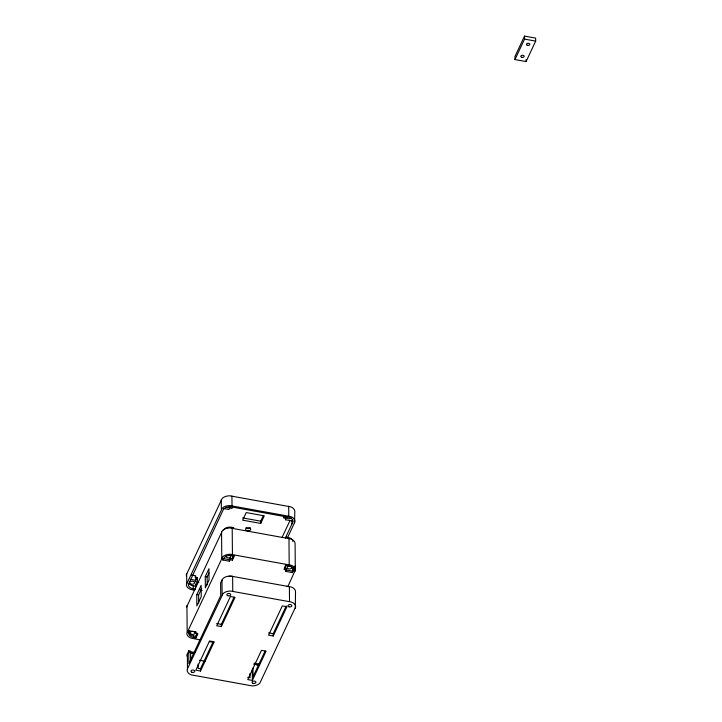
<?xml version="1.0" encoding="UTF-8"?>
<svg xmlns="http://www.w3.org/2000/svg" width="722" height="722" viewBox="0 0 722 722"><rect width="100%" height="100%" fill="white"/><g stroke="black" fill="none" stroke-linecap="round" stroke-linejoin="round"><path stroke-width="1.08" d="M287.446 537.872L294.558 522.71L294.811 511.609A8.709 5.487 -0.5 0 0 290.65 506.817L229.804 495.806A8.709 5.487 -0.5 0 0 222.15 498.46L186.321 574.847A8.709 5.487 -0.5 0 0 186.556 576.264M294.558 522.71L294.892 521.374A8.709 5.487 -0.5 0 0 290.74 516.573L229.894 505.562A8.709 5.487 -0.5 0 0 222.232 508.225L186.411 584.603A8.709 5.487 -0.5 0 0 190.563 589.405L194.714 590.334M186.601 607.012L222.43 530.634A8.709 5.487 -0.5 0 1 230.083 527.972L290.93 538.982A8.709 5.487 -0.5 0 1 295.09 543.783L295.316 570.064L287.87 586.562M295.316 570.064A8.709 5.487 -0.5 0 0 291.165 565.263L230.318 554.252A8.709 5.487 -0.5 0 0 222.665 556.915L186.836 633.293A8.709 5.487 -0.5 0 0 190.987 638.095L200.59 640.017M195.545 633.393L196.194 632.012L189.724 630.838L188.776 633.32A6.76 4.26 -0.5 0 0 193.622 637.481L195.942 637.905L197.855 633.817L195.545 633.393L195.527 631.894M190.662 660.72L190.581 651.154L188.731 650.811L187.025 655.071A8.709 5.487 -0.5 0 0 187.26 656.497M187.485 668.752L187.151 670.088A8.709 5.487 -0.5 0 0 191.312 674.889L252.158 685.9A8.709 5.487 -0.5 0 0 259.812 683.238L295.641 606.859A8.709 5.487 -0.5 0 0 291.48 602.058L230.634 591.047A8.709 5.487 -0.5 0 0 222.981 593.71L187.485 668.752L187.359 653.735M191.384 575.028L195.698 575.813L195.743 580.317L195.093 581.697L198.758 582.302M196.601 579.252L197.368 577.609L195.048 577.194M232.728 506.826L231.961 508.459L229.641 508.044L228.955 509.506L223.549 508.523M196.754 594.702L201.14 585.352L201.239 596.616L196.844 605.966L196.754 594.702L198.604 595.036L201.673 588.493M205.247 576.58L208.956 568.692L209.046 579.956L205.346 587.843L205.247 576.58L207.106 576.914L208.956 572.97M222.917 560.028L223.603 558.566A6.76 4.26 -0.5 0 1 232.015 555.642L234.325 556.066L232.403 560.155L230.092 559.74L229.406 561.202L222.917 560.028L222.908 558.521L229.388 559.694L230.074 558.232L232.394 558.657L233.928 555.38M295.307 608.195L295.515 591.841A8.709 5.487 -0.5 0 0 291.354 587.04L230.508 576.03A8.709 5.487 -0.5 0 0 222.854 578.692L220.607 582.853L220.715 595.614L188.839 663.581L188.731 650.811M195.924 635.649L197.07 633.194M232.385 557.907L233.54 555.453M195.942 637.905L197.079 633.943M260.723 523.441L264.288 515.842L246.22 512.575L242.655 520.174L260.723 523.441L260.705 521.185L263.377 515.49M200.499 671.027L214.208 641.795L209.57 640.965L195.861 670.187L200.499 671.027L200.472 668.771L213.243 641.56M221.338 626.597L235.047 597.374L230.408 596.534L216.699 625.757L221.338 626.597L221.311 624.349L234.081 597.13M285.352 538.061L292.672 522.448L292.645 519.443L291.959 520.905L285.47 519.732L286.156 518.27L283.845 517.854L284.612 516.212M281.968 537.619L290.027 520.445M524.533 36.1L514.939 56.56L514.966 59.565L526.085 61.578L535.679 41.118L535.652 38.113L524.533 36.1L524.56 39.105L514.966 59.565M284.667 567.23L285.813 564.775M284.297 569.55L284.278 568.043L286.598 568.467L286.607 569.965L284.297 569.55L286.21 565.452L288.529 565.877A6.76 4.26 -0.5 0 1 293.096 571.138L292.41 572.6L285.921 571.427L285.912 569.929L292.401 571.102L293.087 569.64A6.76 4.26 -0.5 0 0 293.177 567.438M285.921 571.427L286.607 569.965M265.145 650.919L253.052 676.704L252.971 668.193M273.223 635.992L286.932 606.76L282.302 605.92L268.593 635.152L273.223 635.992L273.205 633.736L286.228 605.975M252.384 680.413L266.093 651.19L261.463 650.351L247.745 679.582L252.384 680.413L252.285 669.691M524.56 39.105L535.679 41.118M242.637 517.918L260.705 521.185M233.775 527.638L231.708 527.259A6.534 4.115 -0.5 0 0 223.585 530.083M286.129 537.105L288.195 537.484A6.534 4.115 -0.5 0 1 292.879 541.5M286.553 586.291L288.629 586.67M190.346 579.342L195.743 580.317M189.146 583.764A6.76 4.26 -0.5 0 0 193.171 585.795L195.491 586.21L197.404 582.122L197.368 577.609M292.672 522.448A6.76 4.26 -0.5 0 0 288.105 517.187L231.582 506.952A6.76 4.26 -0.5 0 0 223.179 509.876L188.352 584.63A6.76 4.26 -0.5 0 0 193.198 588.791L195.518 589.215M199.931 590.009L202.142 590.416M216.681 623.51L221.311 624.349M268.566 632.896L273.205 633.736M189.056 632.219L189.047 630.721L188.767 631.813A6.76 4.26 -0.5 0 0 193.613 635.983L195.924 636.407M209.326 641.596L213.694 642.381M190.066 651.677L195.066 652.58M254.09 663.184L259.117 664.087M189.913 652.616L194.227 653.392M254.018 664.132L258.341 664.917M190.076 652.805L194.083 653.527M254.108 664.303L259.126 665.215M199.443 660.278L204.958 661.28M200.472 668.771L198.162 668.355L198.126 664.096M247.727 677.326L250.047 677.741L250.011 673.491M526.067 59.574L526.085 61.578M294.937 565.922L294.982 571.4M293.087 569.64L293.096 571.138M291.959 520.905L291.986 523.91M292.401 571.102L292.41 572.6M288.692 506.275L288.773 516.04M288.971 538.45L289.197 564.73M289.387 586.508L289.522 601.525M285.452 517.484L285.47 519.732M283.827 515.598L283.845 517.854M231.924 496.005L232.015 505.761M232.204 528.17L232.439 554.451M232.628 576.228L232.755 591.246M232.394 558.657L232.403 560.155M230.074 558.232L230.092 559.74M229.388 559.694L229.406 561.202M221.275 499.696L221.365 509.461M221.555 531.87L221.789 558.151M221.979 579.928L222.105 594.946M207.106 576.914L207.169 584.802M198.604 595.036L198.676 602.924M195.472 583.954L195.509 588.213M193.171 585.795L193.198 588.791M193.613 635.983L193.622 637.481M186.655 573.512L186.745 583.268M186.935 605.677L187.169 631.958M250.335 527.836A2.536 1.597 -0.5 0 1 245.94 527.782M230.345 506.6A2.419 1.525 -0.5 0 1 226.275 507.241M291.228 517.99A2.419 1.525 -0.5 0 1 287.925 518.567A2.419 1.525 -0.5 0 1 287.031 516.492M226.564 528.242A2.419 1.525 -0.5 0 1 227.665 527.863M228.522 554.848A2.419 1.525 -0.5 0 1 230.832 556.662A2.419 1.525 -0.5 0 1 227.574 557.799A2.419 1.525 -0.5 0 1 226.401 555.588M291.273 566.346A2.419 1.525 -0.5 0 1 290.397 568.855A2.419 1.525 -0.5 0 1 287.157 567.312A2.419 1.525 -0.5 0 1 290.776 566.102M228.748 576.409A6.534 4.115 -0.5 0 1 232.141 576.445M521.627 57.246A1.688 1.065 -0.5 0 0 524.199 56.352A1.688 1.065 -0.5 0 0 521.699 55.404A1.688 1.065 -0.5 0 0 521.627 57.246M527.25 45.26A1.688 1.065 -0.5 0 0 529.822 44.367A1.688 1.065 -0.5 0 0 527.322 43.419A1.688 1.065 -0.5 0 0 527.25 45.26M246.87 530.634A2.536 1.597 -0.5 0 0 250.724 529.289A2.536 1.597 -0.5 0 0 246.978 527.863A2.536 1.597 -0.5 0 0 246.87 530.634M190.852 584.035A2.419 1.525 -0.5 0 0 194.534 582.753A2.419 1.525 -0.5 0 0 190.96 581.4A2.419 1.525 -0.5 0 0 190.852 584.035M191.294 634.232A2.419 1.525 -0.5 0 0 194.976 632.95A2.419 1.525 -0.5 0 0 191.402 631.588A2.419 1.525 -0.5 0 0 191.294 634.232M191.881 672.263A1.931 1.218 -0.5 0 0 194.823 671.243A1.931 1.218 -0.5 0 0 191.971 670.16A1.931 1.218 -0.5 0 0 191.881 672.263M252.989 683.319A1.931 1.218 -0.5 0 0 255.931 682.299A1.931 1.218 -0.5 0 0 253.07 681.216A1.931 1.218 -0.5 0 0 252.989 683.319M288.935 606.787A1.931 1.218 -0.5 0 0 291.832 605.722A1.931 1.218 -0.5 0 0 288.935 604.684A1.931 1.218 -0.5 0 0 288.935 606.787M227.791 595.713A1.931 1.218 -0.5 0 0 230.733 594.693A1.931 1.218 -0.5 0 0 227.872 593.61A1.931 1.218 -0.5 0 0 227.791 595.713"/></g></svg>
